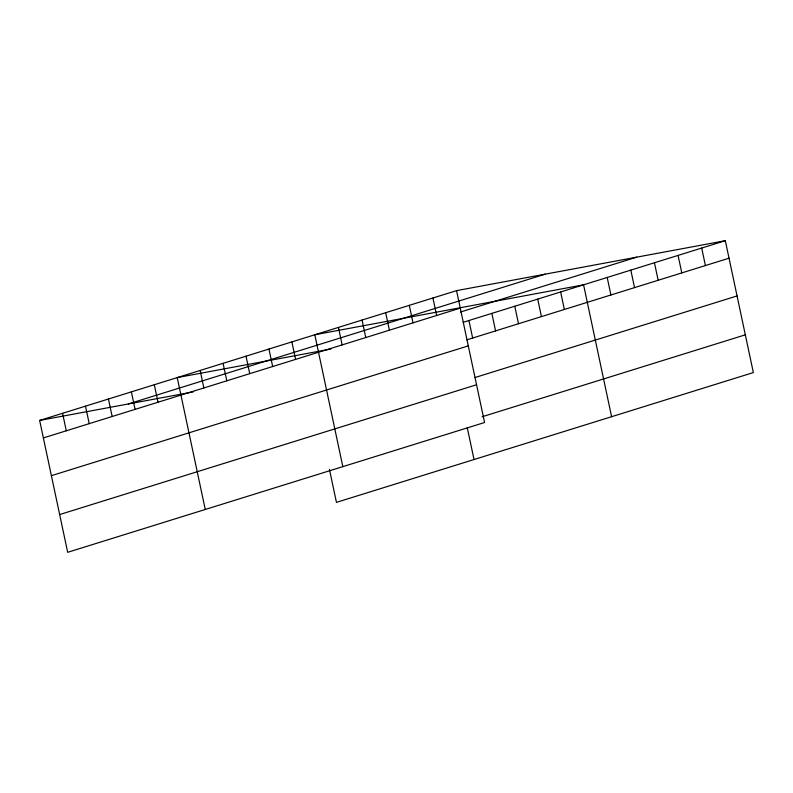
<?xml version="1.0" encoding="UTF-8"?>
<svg xmlns="http://www.w3.org/2000/svg" width="793" height="793" viewBox="0 0 793 793"><rect width="100%" height="100%" fill="white"/><g stroke="black" fill="none" stroke-linecap="round" stroke-linejoin="round"><path stroke-width="1.19" d="M456.55 290.635L484.573 422.51L67.683 552.305L39.65 420.429L456.55 290.635L725.317 240.695L753.35 372.571L336.45 502.365L329.432 469.347M128.347 403.944L545.237 274.15M43.367 437.924L460.267 308.13M460.485 312.016L636.62 257.18M463.191 322.305L725.317 240.695M466.918 339.81L729.035 258.201M51.396 475.671L468.286 345.877M474.938 377.547L737.064 295.938M59.663 514.558L476.553 384.764M482.055 416.791L745.331 334.824M330.85 349.049L177.226 377.597L205.258 509.473M39.65 420.429L193.274 391.891M701.696 248.05L705.413 265.556M678.074 255.405L681.792 272.911M654.443 262.761L658.17 280.266M630.822 270.116L634.539 287.621M607.2 277.471L610.917 294.976M611.601 416.702L583.579 284.826L314.801 334.765L342.834 466.641M560.641 291.963L564.368 309.468M537.713 299.11L541.441 316.605M514.786 306.247L518.503 323.742M491.858 313.384L495.575 330.889M468.931 320.521L472.648 338.026M467.265 427.695L474.026 459.534M432.919 297.99L436.646 315.485M409.297 305.345L413.014 322.84M385.676 312.7L389.393 330.195M362.054 320.055L365.771 337.55M338.423 327.41L342.15 344.905M291.874 341.902L295.591 359.398M268.946 349.039L272.663 366.544M246.008 356.176L249.736 373.681M223.081 363.313L226.808 380.818M200.153 370.46L203.87 387.955M154.298 384.734L158.015 402.239M131.37 391.871L135.088 409.376M108.433 399.008L112.16 416.513M85.505 406.145L89.232 423.65M62.578 413.292L66.295 430.787"/></g></svg>
